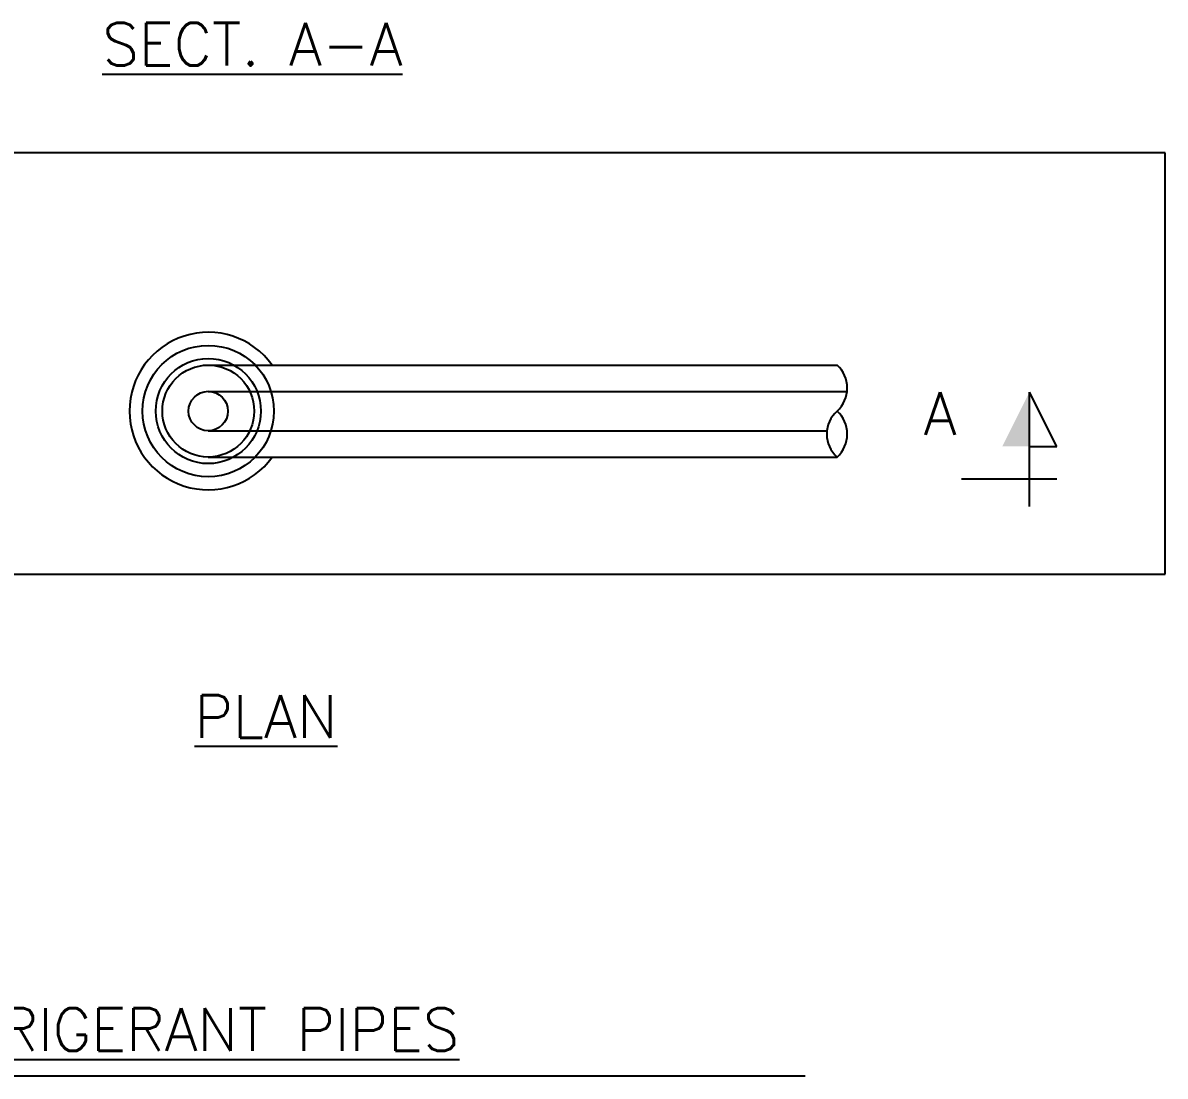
# Model space of a CAD drawing. Extents: x -730 to 2784, y 160 to 852.
# Drawn here: x -691.376 to -688.954, y 218.538 to 220.77 of the extents above; entities that cross this region are included whole.
import ezdxf

# ---------------------------------------------------------------- set-up
doc = ezdxf.new("R2010")
doc.units = 0
doc.header["$MEASUREMENT"] = 0
for name, color, linetype in [('05_AC-EX.DUCT', 1, 'Continuous'), ('LIN-2', 7, 'Continuous'), ('M_ARR', 2, 'Continuous'), ('T-TEXT', 3, 'Continuous'), ('Text', 42, 'Continuous'), ('TXST-500', 3, 'Continuous')]:
    doc.layers.add(name, color=color, linetype=linetype)
doc.styles.add('AC', font='romans.shx', dxfattribs={"height": 0.2})

# ---------------------------------------------------------------- blocks, each defined once
blk = doc.blocks.new('AR6')
at = {"layer": 'M_ARR'}
for p, q in [((-16.599, 0), (-16.599, 2)), ((-16.599, 2), (-12.599, 0))]:
    blk.add_line(p, q, dxfattribs=at)
blk.add_solid([(-12.599, 0), (-16.599, 0), (-16.599, -2), (-16.599, 0)], dxfattribs=at)
at = {"layer": 'TXST-500'}
for p, q in [((-19, 2), (-19, -5)), ((-21, 0), (-12.599, 0))]:
    blk.add_line(p, q, dxfattribs=at)

msp = doc.modelspace()

# ---------------------------------------------------------------- linework, layer by layer
at = {"layer": '05_AC-EX.DUCT', "color": 2}
msp.add_line((-689.7176, 218.538), (-692.287, 218.538), dxfattribs=at)
at = {"layer": 'LIN-2'}
for p, q in [((-690.9831, 220.0449), (-689.6499, 220.0449)), ((-690.9831, 219.9892), (-689.6285, 219.9892)), ((-690.9831, 219.9057), (-689.6712, 219.9057)), ((-690.9831, 219.85), (-689.6499, 219.85))]:
    msp.add_line(p, q, dxfattribs=at)
for radius in [0.1392, 0.1114, 0.0974, 0.0418]:
    msp.add_circle((-690.9831, 219.9475), radius, dxfattribs=at)
for centre, radius, start, end in [((-690.9831, 219.9475), 0.167, 35.6853, 324.3147), ((-689.6935, 219.9962), 0.0654, 311.8798, 48.1202), ((-689.6062, 219.8987), 0.0654, 131.8798, 228.1202), ((-689.6935, 219.8987), 0.0654, 311.8798, 48.1202)]:
    msp.add_arc(centre, radius, start, end, dxfattribs=at)
at = {"layer": 'M_ARR'}
for p, q in [((-688.9542, 220.495), (-692.8186, 220.495)), ((-688.9542, 219.6016), (-688.9542, 220.495)), ((-692.8186, 219.6016), (-688.9542, 219.6016))]:
    msp.add_line(p, q, dxfattribs=at)

# ---------------------------------------------------------------- block references
at = {"layer": 'Text', "xscale": -0.02883880587978638, "yscale": 0.02883880587978638, "zscale": 0.02883880606671602, "rotation": 270}
msp.add_blockref('AR6', (-689.2419, 220.3511), dxfattribs=at)

# ---------------------------------------------------------------- texts
at = {"layer": '05_AC-EX.DUCT', "color": 2, "style": 'AC'}
msp.add_text('%%uREFRIGERANT PIPES', height=0.090625, dxfattribs=at).set_placement((-691.6506, 218.5913))
at = {"layer": 'T-TEXT', "color": 7, "linetype": 'Continuous', "style": 'AC'}
for s, height, p in [('%%uSECT. A-A', 0.090625, (-691.208, 220.6796)), ('%%uPLAN', 0.09062, (-691.0123, 219.2551))]:
    msp.add_text(s, height=height, dxfattribs=at).set_placement(p)
at = {"layer": 'TXST-500', "style": 'AC'}
msp.add_text('A', height=0.0906, dxfattribs=at).set_placement((-689.4665, 219.8969))

doc.saveas('drawing.dxf')
